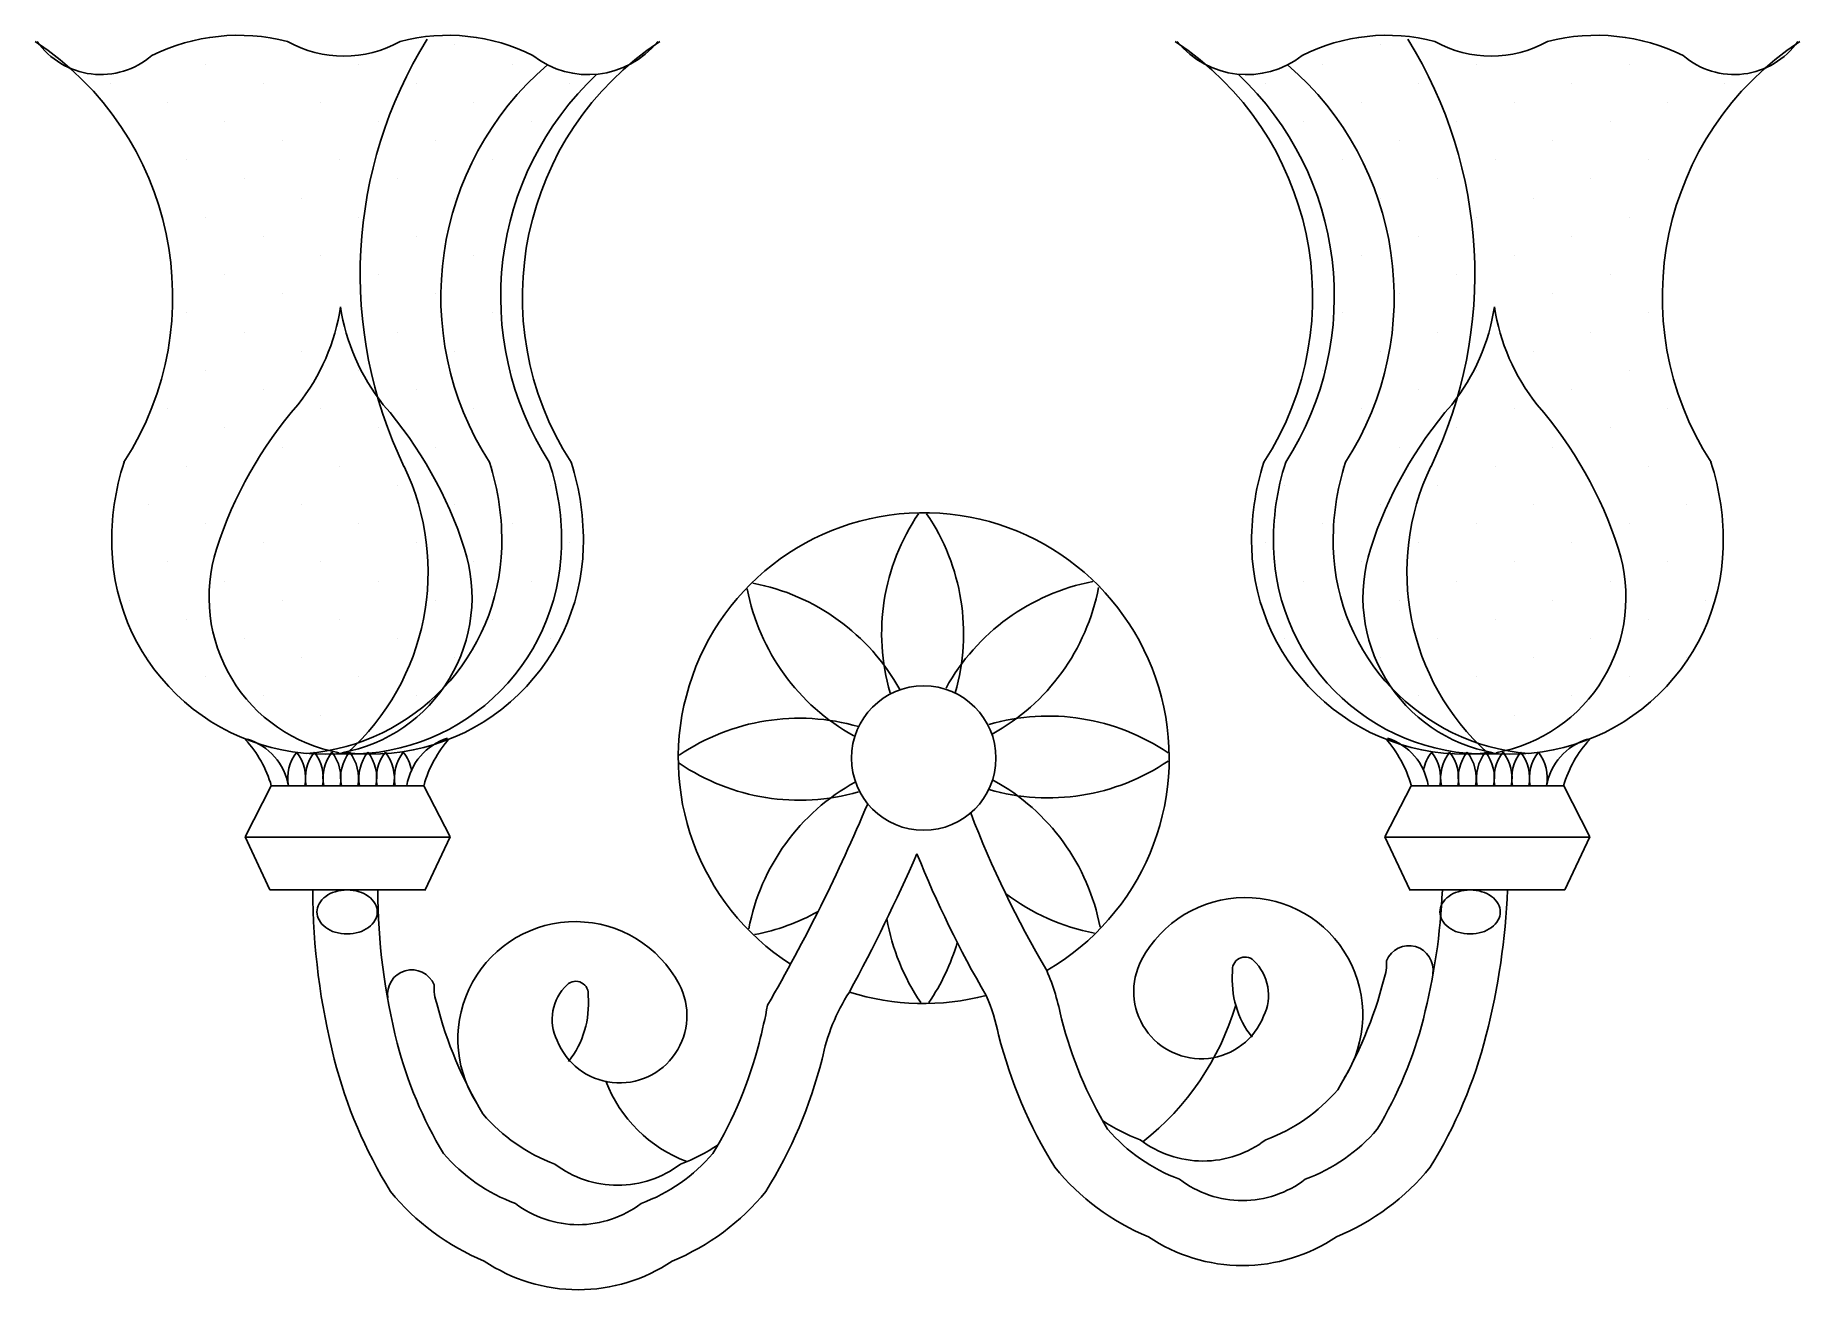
# Model space of a CAD drawing. Extents: x 1412 to 1726, y 844 to 1068.
import ezdxf

# ---------------------------------------------------------------- set-up
doc = ezdxf.new("R2010")
doc.units = 0
doc.header["$MEASUREMENT"] = 0
doc.layers.get('0').update_dxf_attribs({"linetype": 'CONTINUOUS'})
doc.layers.add('3', color=3, linetype='CONTINUOUS')
doc.layers.add('4', color=4, linetype='CONTINUOUS')

# ---------------------------------------------------------------- blocks, each defined once
blk = doc.blocks.new('*X1')
at = {"color": 0}
for p, q in [((22742.32, 33437.31), (22742.32, 33437.31)), ((22729.06, 33432.89), (22729.06, 33432.89)), ((22764.42, 33432.89), (22764.42, 33432.89)), ((22799.77, 33432.89), (22799.77, 33432.89)), ((22715.81, 33428.47), (22715.81, 33428.47)), ((22751.16, 33428.47), (22751.16, 33428.47)), ((22786.52, 33428.47), (22786.52, 33428.47)), ((22821.87, 33428.47), (22821.87, 33428.47)), ((22737.9, 33424.05), (22737.9, 33424.05)), ((22773.26, 33424.05), (22773.26, 33424.05)), ((22808.61, 33424.05), (22808.61, 33424.05)), ((22724.64, 33419.63), (22724.64, 33419.63)), ((22760, 33419.63), (22760, 33419.63)), ((22795.35, 33419.63), (22795.35, 33419.63)), ((22746.74, 33415.21), (22746.74, 33415.21)), ((22782.1, 33415.21), (22782.1, 33415.21)), ((22733.48, 33410.8), (22733.48, 33410.8)), ((22768.84, 33410.8), (22768.84, 33410.8)), ((22804.19, 33410.8), (22804.19, 33410.8)), ((22755.58, 33406.38), (22755.58, 33406.38)), ((22790.94, 33406.38), (22790.94, 33406.38)), ((22742.32, 33401.96), (22742.32, 33401.96)), ((22777.68, 33401.96), (22777.68, 33401.96)), ((22729.06, 33397.54), (22729.06, 33397.54)), ((22764.42, 33397.54), (22764.42, 33397.54)), ((22799.77, 33397.54), (22799.77, 33397.54)), ((22751.16, 33393.12), (22751.16, 33393.12)), ((22786.52, 33393.12), (22786.52, 33393.12)), ((22737.9, 33388.7), (22737.9, 33388.7)), ((22773.26, 33388.7), (22773.26, 33388.7)), ((22760, 33384.28), (22760, 33384.28)), ((22795.35, 33384.28), (22795.35, 33384.28)), ((22746.74, 33379.86), (22746.74, 33379.86)), ((22782.1, 33379.86), (22782.1, 33379.86)), ((22733.48, 33375.44), (22733.48, 33375.44)), ((22768.84, 33375.44), (22768.84, 33375.44)), ((22804.19, 33375.44), (22804.19, 33375.44)), ((22755.58, 33371.02), (22755.58, 33371.02)), ((22790.94, 33371.02), (22790.94, 33371.02)), ((22742.32, 33366.6), (22742.32, 33366.6)), ((22777.68, 33366.6), (22777.68, 33366.6)), ((22729.06, 33362.18), (22729.06, 33362.18)), ((22764.42, 33362.18), (22764.42, 33362.18)), ((22799.77, 33362.18), (22799.77, 33362.18)), ((22751.16, 33357.76), (22751.16, 33357.76)), ((22786.52, 33357.76), (22786.52, 33357.76)), ((22737.9, 33353.34), (22737.9, 33353.34)), ((22773.26, 33353.34), (22773.26, 33353.34)), ((22808.61, 33353.34), (22808.61, 33353.34)), ((22724.64, 33348.92), (22724.64, 33348.92)), ((22760, 33348.92), (22760, 33348.92)), ((22795.35, 33348.92), (22795.35, 33348.92)), ((22746.74, 33344.5), (22746.74, 33344.5)), ((22782.1, 33344.5), (22782.1, 33344.5)), ((22733.48, 33340.08), (22733.48, 33340.08)), ((22768.84, 33340.08), (22768.84, 33340.08)), ((22804.19, 33340.08), (22804.19, 33340.08)), ((22720.22, 33335.67), (22720.22, 33335.67)), ((22755.58, 33335.67), (22755.58, 33335.67)), ((22790.94, 33335.67), (22790.94, 33335.67)), ((22742.32, 33331.25), (22742.32, 33331.25)), ((22777.68, 33331.25), (22777.68, 33331.25)), ((22813.03, 33331.25), (22813.03, 33331.25)), ((22729.06, 33326.83), (22729.06, 33326.83)), ((22764.42, 33326.83), (22764.42, 33326.83)), ((22799.77, 33326.83), (22799.77, 33326.83)), ((22715.81, 33322.41), (22715.81, 33322.41)), ((22751.16, 33322.41), (22751.16, 33322.41)), ((22786.52, 33322.41), (22786.52, 33322.41)), ((22737.9, 33317.99), (22737.9, 33317.99)), ((22773.26, 33317.99), (22773.26, 33317.99)), ((22808.61, 33317.99), (22808.61, 33317.99)), ((22724.64, 33313.57), (22724.64, 33313.57)), ((22760, 33313.57), (22760, 33313.57)), ((22795.35, 33313.57), (22795.35, 33313.57)), ((22746.74, 33309.15), (22746.74, 33309.15)), ((22782.1, 33309.15), (22782.1, 33309.15)), ((22817.45, 33309.15), (22817.45, 33309.15)), ((22733.48, 33304.73), (22733.48, 33304.73)), ((22768.84, 33304.73), (22768.84, 33304.73)), ((22804.19, 33304.73), (22804.19, 33304.73)), ((22720.22, 33300.31), (22720.22, 33300.31)), ((22755.58, 33300.31), (22755.58, 33300.31)), ((22790.94, 33300.31), (22790.94, 33300.31)), ((22742.32, 33295.89), (22742.32, 33295.89)), ((22777.68, 33295.89), (22777.68, 33295.89)), ((22813.03, 33295.89), (22813.03, 33295.89)), ((22729.06, 33291.47), (22729.06, 33291.47)), ((22764.42, 33291.47), (22764.42, 33291.47)), ((22799.77, 33291.47), (22799.77, 33291.47)), ((22751.16, 33287.05), (22751.16, 33287.05)), ((22786.52, 33287.05), (22786.52, 33287.05)), ((22737.9, 33282.63), (22737.9, 33282.63)), ((22773.26, 33282.63), (22773.26, 33282.63)), ((22760, 33278.21), (22760, 33278.21))]:
    blk.add_line(p, q, dxfattribs=at)

msp = doc.modelspace()

# ---------------------------------------------------------------- linework, layer by layer
at = {"layer": '3'}
for p, q in [((1453.98, 934.06), (1481.14, 934.06)), ((1684.09, 934.06), (1656.93, 934.06)), ((1449.35, 924.95), (1485.77, 924.95)), ((1688.72, 924.95), (1652.29, 924.95)), ((1461.35, 915.54), (1472.92, 915.54)), ((1662.49, 915.54), (1674.07, 915.54))]:
    msp.add_line(p, q, dxfattribs=at)
for points in [[(1462.1, 911.61, 0.129927), (1462.48, 910.18, 0.106444), (1463.67, 908.84, 0.084354), (1465.35, 908, 0.073428), (1467.47, 907.69, 0.073428), (1469.6, 908, 0.084354), (1471.28, 908.84, 0.106444), (1472.47, 910.18, 0.129927), (1472.85, 911.61, 0.129927), (1472.47, 913.04, 0.106444), (1471.28, 914.38, 0.084354), (1469.6, 915.21, 0.073428), (1467.47, 915.53, 0.073428), (1465.35, 915.21, 0.084354), (1463.67, 914.38, 0.106444), (1462.48, 913.04, 0.129927)], [(1672.79, 911.61, -0.129927), (1672.41, 910.18, -0.106444), (1671.21, 908.84, -0.084354), (1669.54, 908, -0.073428), (1667.41, 907.69, -0.073428), (1665.29, 908, -0.084354), (1663.61, 908.84, -0.106444), (1662.42, 910.18, -0.129927), (1662.04, 911.61, -0.129927), (1662.42, 913.04, -0.106444), (1663.61, 914.38, -0.084354), (1665.29, 915.21, -0.073428), (1667.41, 915.53, -0.073428), (1669.54, 915.21, -0.084354), (1671.21, 914.38, -0.106444), (1672.41, 913.04, -0.129927)]]:
    msp.add_lwpolyline(points, format="xyb", close=True, dxfattribs=at)
for points in [[(1652.54, 902.94, -0.098244), (1652.07, 899.6, -0.073066), (1643.85, 879.96, -0.127782), (1631.04, 871.04, -0.164222), (1619.85, 867.26, -0.164222), (1608.67, 871.04, -0.060772), (1601.98, 874.48, -0.073066)], [(1482.97, 898.63, 0.098244), (1483.45, 895.29, 0.073066), (1491.66, 875.65, 0.127782), (1504.47, 866.73, 0.164222), (1515.66, 862.96, 0.164222), (1526.85, 866.73, 0.060772), (1533.53, 870.17, 0.073066)]]:
    msp.add_lwpolyline(points, format="xyb", dxfattribs=at)
msp.add_circle((1570.14, 939), 12.86, dxfattribs=at)
for centre, radius, start, end in [((1549, 1025.19), 79.19, 148.1554, 205.634), ((1589.07, 1025.19), 79.19, 334.366, 31.8446), ((1538.6, 1021.13), 54.43, 130.6483, 212.7615), ((1599.47, 1021.13), 54.43, 327.2385, 49.3517), ((1549.25, 1021.13), 54.43, 133.2786, 212.7615), ((1588.82, 1021.13), 54.43, 327.2385, 46.7214), ((1430.03, 1024.8), 36.69, 321.4186, 351.4873), ((1502.59, 1024.8), 36.69, 188.5127, 218.5814), ((1635.47, 1024.8), 36.69, 321.4186, 351.4873), ((1708.04, 1024.8), 36.69, 188.5127, 218.5814), ((1513.64, 954.06), 72.86, 138.9385, 162.291), ((1418.98, 954.06), 72.86, 17.709, 41.0615), ((1719.09, 954.06), 72.86, 138.9385, 162.291), ((1624.43, 954.06), 72.86, 17.709, 41.0615), ((1438.49, 972.16), 43.4, 312.0467, 25.634), ((1449.58, 977.72), 45.44, 358.4351, 17.8826), ((1460.23, 977.72), 45.44, 358.4351, 17.8826), ((1677.84, 977.72), 45.44, 162.1174, 181.5649), ((1688.49, 977.72), 45.44, 162.1174, 181.5649), ((1699.58, 972.16), 43.4, 154.366, 227.9533), ((1600.66, 961.16), 38.01, 145.8166, 196.0933), ((1539.22, 961.16), 38.01, 343.9067, 34.1834), ((1471.04, 967.66), 28.14, 162.291, 259.7923), ((1457.2, 977.52), 37.82, 274.6891, 358.4351), ((1467.85, 977.52), 37.82, 266.6142, 358.4351), ((1461.58, 967.66), 28.14, 280.2077, 17.709), ((1670.22, 977.52), 37.82, 181.5649, 273.3858), ((1680.87, 977.52), 37.82, 181.5649, 265.3109), ((1676.49, 967.66), 28.14, 162.291, 259.7923), ((1667.03, 967.66), 28.14, 280.2077, 17.709), ((1576.05, 976.25), 38.01, 190.8166, 241.0933), ((1532.61, 932.81), 38.01, 28.9067, 79.1834), ((1607.39, 933.09), 38.01, 100.8166, 151.0933), ((1563.94, 976.53), 38.01, 298.9067, 349.1834), ((1547.98, 908.09), 38.01, 73.9067, 124.1834), ((1592.3, 908.48), 38.01, 55.8166, 106.0933), ((1488.53, 932.49), 10.54, 107.6161, 171.0791), ((1649.54, 932.49), 10.54, 8.9209, 72.3839), ((1446.64, 932.3), 10.54, 9.4486, 72.9116), ((1464.3, 935.45), 7.4, 141.6441, 190.8066), ((1452.69, 935.45), 7.4, 349.1934, 38.3559), ((1467.45, 935.45), 7.4, 141.6441, 190.8066), ((1455.83, 935.45), 7.4, 349.1934, 38.3559), ((1470.58, 935.45), 7.4, 141.6441, 190.8066), ((1458.96, 935.45), 7.4, 349.1934, 38.3559), ((1473.72, 935.45), 7.4, 141.6441, 190.8066), ((1462.11, 935.45), 7.4, 349.1934, 38.3559), ((1476.97, 935.45), 7.4, 141.6441, 190.8066), ((1465.35, 935.45), 7.4, 349.1934, 38.3559), ((1480.1, 935.45), 7.4, 141.6441, 190.8066), ((1468.49, 935.45), 7.4, 349.1934, 38.3559), ((1483.29, 935.45), 7.4, 141.6441, 190.8066), ((1471.68, 935.45), 7.4, 11.1079, 38.3559), ((1666.39, 935.45), 7.4, 141.6441, 168.8921), ((1654.77, 935.45), 7.4, 349.1934, 38.3559), ((1669.58, 935.45), 7.4, 141.6441, 190.8066), ((1657.97, 935.45), 7.4, 349.1934, 38.3559), ((1672.72, 935.45), 7.4, 141.6441, 190.8066), ((1661.1, 935.45), 7.4, 349.1934, 38.3559), ((1675.96, 935.45), 7.4, 141.6441, 190.8066), ((1664.35, 935.45), 7.4, 349.1934, 38.3559), ((1679.1, 935.45), 7.4, 141.6441, 190.8066), ((1667.49, 935.45), 7.4, 349.1934, 38.3559), ((1682.23, 935.45), 7.4, 141.6441, 190.8066), ((1670.62, 935.45), 7.4, 349.1934, 38.3559), ((1685.38, 935.45), 7.4, 141.6441, 190.8066), ((1673.77, 935.45), 7.4, 349.1934, 38.3559), ((1691.43, 932.3), 10.54, 107.0884, 170.5514), ((1547.98, 969.52), 38.01, 235.8166, 286.0933), ((1592.3, 969.92), 38.01, 253.9067, 304.1834), ((1576.33, 901.47), 38.01, 118.9067, 169.1834), ((1564.22, 901.75), 38.01, 10.8166, 61.0933), ((1751.2, 995.31), 184.9, 200.935, 210.5978), ((1265.12, 1055.21), 331.75, 331.5877, 336.3192), ((1751.2, 995.31), 196.47, 201.9211, 210.1126), ((1607.67, 945.19), 38.01, 232.8212, 259.1834), ((1532.89, 944.91), 38.01, 280.8166, 299.0171), ((1627.4, 893.27), 20.91, 327.4475, 152.071), ((1508.11, 888.97), 20.91, 27.929, 212.5525), ((1601.05, 916.84), 38.01, 189.7703, 214.1834), ((1539.62, 916.84), 38.01, 325.8166, 343.7283), ((1656.52, 901.3), 4.3, 350.548, 157.71), ((1619.52, 897.45), 11.98, 152.071, 338.4065), ((1627.34, 901.33), 2.24, 46.6919, 189.4408), ((1623.07, 896.8), 8.46, 333.651, 46.7536), ((1478.99, 897), 4.3, 22.29, 189.452), ((1512.44, 892.49), 8.46, 133.2464, 206.349), ((1516, 893.15), 11.98, 201.5935, 27.929), ((1508.18, 897.03), 2.24, 350.5592, 133.3081), ((1641.58, 899.51), 16.51, 174.9289, 218.1495), ((1493.94, 895.2), 16.51, 321.8505, 5.0711), ((1579.27, 908.8), 48.43, 308.0982, 343.4476), ((1536.58, 890.28), 24.66, 200.9452, 249.546)]:
    msp.add_arc(centre, radius, start, end, dxfattribs=at)
at = {"layer": '3', "color": 4}
msp.add_arc((1265.12, 1055.21), 320.18, 329.9776, 337.1505, dxfattribs=at)
at = {"layer": '4', "color": 4}
for p, q in [((1453.98, 934.06), (1449.33, 925)), ((1481.14, 934.06), (1485.8, 925)), ((1656.93, 934.06), (1652.27, 925)), ((1684.09, 934.06), (1688.74, 925)), ((1449.33, 925), (1453.74, 915.54)), ((1485.8, 925), (1481.38, 915.54)), ((1652.27, 925), (1656.69, 915.54)), ((1688.74, 925), (1684.32, 915.54)), ((1453.74, 915.54), (1461.35, 915.54)), ((1472.92, 915.54), (1481.49, 915.54)), ((1662.49, 915.54), (1656.58, 915.54)), ((1684.32, 915.54), (1674.07, 915.54))]:
    msp.add_line(p, q, dxfattribs=at)
for points in [[(1522.82, 1066.59, -0.408077), (1500.56, 1064.07, 0.183356), (1476.93, 1066.59, -0.259751), (1456.84, 1066.59, 0.179604), (1432.71, 1064.07, -0.444118), (1412.28, 1066.59)], [(1615.25, 1066.59, 0.408077), (1637.51, 1064.07, -0.183356), (1661.14, 1066.59, 0.259751), (1681.23, 1066.59, -0.179604), (1705.36, 1064.07, 0.444118), (1725.79, 1066.59)], [(1461.35, 915.54, 0.061631), (1465.2, 885.4, 0.075802), (1475.2, 861.86, 0.123925), (1491.89, 849.45, 0.148882), (1508.62, 844.35, 0.148882), (1525.36, 849.45, 0.123925), (1542.05, 861.86, 0.075802), (1552.05, 885.4, -0.094426), (1556.91, 897.35, 0.06264)], [(1472.92, 915.54, 0.061527), (1476.41, 888.26, 0.073066), (1484.63, 868.62, 0.127782), (1497.44, 859.7, 0.164222), (1508.62, 855.93, 0.164222), (1519.81, 859.7, 0.127782), (1532.62, 868.62, 0.073066), (1540.84, 888.26, 0.015402), (1542.34, 895.01, 0.06264)], [(1674.07, 915.54, -0.052899), (1670.31, 889.71, -0.075802), (1660.32, 866.17, -0.123925), (1643.63, 853.76, -0.148882), (1626.89, 848.66, -0.148882), (1610.15, 853.76, -0.123925), (1593.46, 866.17, -0.075802), (1583.47, 889.71, 0.053258), (1581.25, 896.74)], [(1662.49, 915.54, -0.051894), (1659.1, 892.57, -0.073066), (1650.89, 872.93, -0.127782), (1638.08, 864.01, -0.164222), (1626.89, 860.23, -0.164222), (1615.7, 864.01, -0.127782), (1602.89, 872.93, -0.073066), (1594.68, 892.57, 0.049654), (1592.05, 901.19)]]:
    msp.add_lwpolyline(points, format="xyb", dxfattribs=at)
for centre, radius, start, end in [((1381.98, 1021.13), 54.43, 327.2385, 56.5832), ((1553.12, 1021.13), 54.43, 123.4168, 212.7615), ((1584.95, 1021.13), 54.43, 327.2385, 56.5832), ((1756.09, 1021.13), 54.43, 123.4168, 212.7615), ((1471, 977.72), 45.44, 162.1174, 181.5649), ((1464.11, 977.72), 45.44, 358.4351, 17.8826), ((1673.96, 977.72), 45.44, 162.1174, 181.5649), ((1667.07, 977.72), 45.44, 358.4351, 17.8826), ((1570.14, 939), 43.7, 300.0931, 237.1379), ((1463.38, 977.52), 37.82, 181.5649, 276.3304), ((1471.72, 977.52), 37.82, 263.6696, 358.4351), ((1666.35, 977.52), 37.82, 181.5649, 276.3304), ((1674.69, 977.52), 37.82, 263.6696, 358.4351), ((1500.64, 928.88), 20.18, 137.5576, 164.773), ((1637.43, 928.88), 20.18, 15.227, 42.4424), ((1434.56, 928.58), 20.18, 15.7547, 42.9701), ((1703.5, 928.58), 20.18, 137.0299, 164.2453), ((1570.14, 939), 43.7, 252.3794, 284.7276)]:
    msp.add_arc(centre, radius, start, end, dxfattribs=at)

# ---------------------------------------------------------------- block references
at = {"layer": '3', "yscale": 0.7714476000000002, "zscale": 0.7714476000000002}
for p, xscale in [((19031.14, -24729.15), -0.7714476000000002), ((-15893.07, -24729.15), 0.7714476000000002)]:
    msp.add_blockref('*X1', p, dxfattribs=dict(at, xscale=xscale))

doc.saveas('drawing.dxf')
